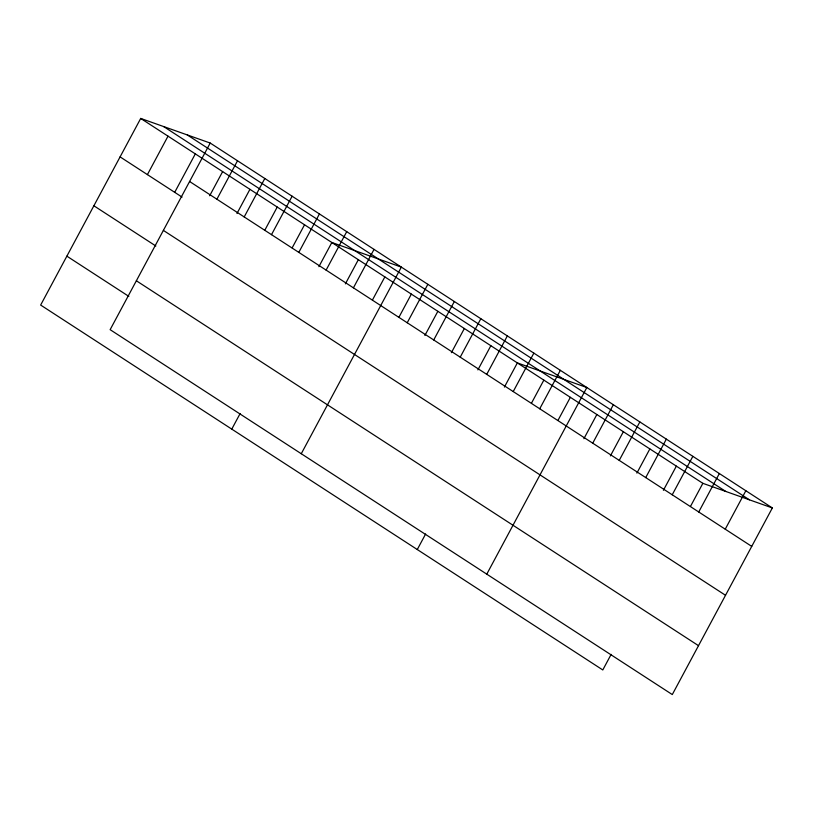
<?xml version="1.0" encoding="UTF-8"?>
<svg xmlns="http://www.w3.org/2000/svg" width="813" height="813" viewBox="0 0 813 813"><rect width="100%" height="100%" fill="white"/><g stroke="black" fill="none" stroke-linecap="round" stroke-linejoin="round"><path stroke-width="1.22" d="M210.211 143.047L110.141 329.671L672.29 694.566L772.35 507.942L210.211 143.047L140.71 118.434L40.65 305.058L602.789 669.953L611.132 654.394M147.407 174.612L168.017 136.157M174.704 192.335L195.323 153.881M209.673 195.77L222.63 171.604M216.898 199.215L237.508 160.771M236.969 213.494L249.926 189.327M244.205 216.939L264.814 178.494M264.865 230.12L277.233 207.051M271.501 234.662L292.121 196.218M292.172 247.843L304.54 224.774M298.808 252.386L319.428 213.941M231.776 429.122L240.12 413.563M318.889 266.664L331.846 242.498L401.337 267.111L301.267 453.735M326.115 270.109L346.724 231.664M345.383 283.869L358.34 259.703M353.421 287.832L374.031 249.388M372.476 299.977L384.844 276.908M398.98 317.172L411.348 294.103M407.222 322.761L427.841 284.316M424.884 335.474L437.851 311.308M433.725 339.966L454.335 301.521M451.388 352.679L464.345 328.513M460.219 357.171L480.839 318.716M477.892 369.885L490.849 345.718M486.723 374.366L507.342 335.921M417.282 549.537L425.626 533.978M504.395 387.079L517.353 362.913L586.844 387.527L486.774 574.151M513.227 391.571L533.846 353.127M531.478 403.187L543.846 380.118M539.73 408.776L560.34 370.322M557.982 420.392L570.35 397.323M583.897 438.695L596.854 414.518M592.728 443.176L613.348 404.732M610.4 455.89L623.358 431.723M619.232 460.382L639.841 421.937M636.894 473.095L649.851 448.928M645.735 477.587L666.345 439.132M663.398 490.3L676.355 466.134M672.229 494.782L692.849 456.337M690.491 506.397L702.859 483.329L772.35 507.942M698.733 511.987L719.353 473.542M725.237 529.192L745.846 490.737M187.275 134.928L749.413 499.822M163.647 126.554L725.785 491.459M140.71 118.434L702.859 483.329M189.592 181.492L751.73 546.387M120.1 156.889L182.061 197.102M163.372 230.394L725.521 595.289M93.881 205.78L155.842 246.004M136.36 280.77L698.499 645.664M66.869 256.156L128.83 296.379"/></g></svg>
